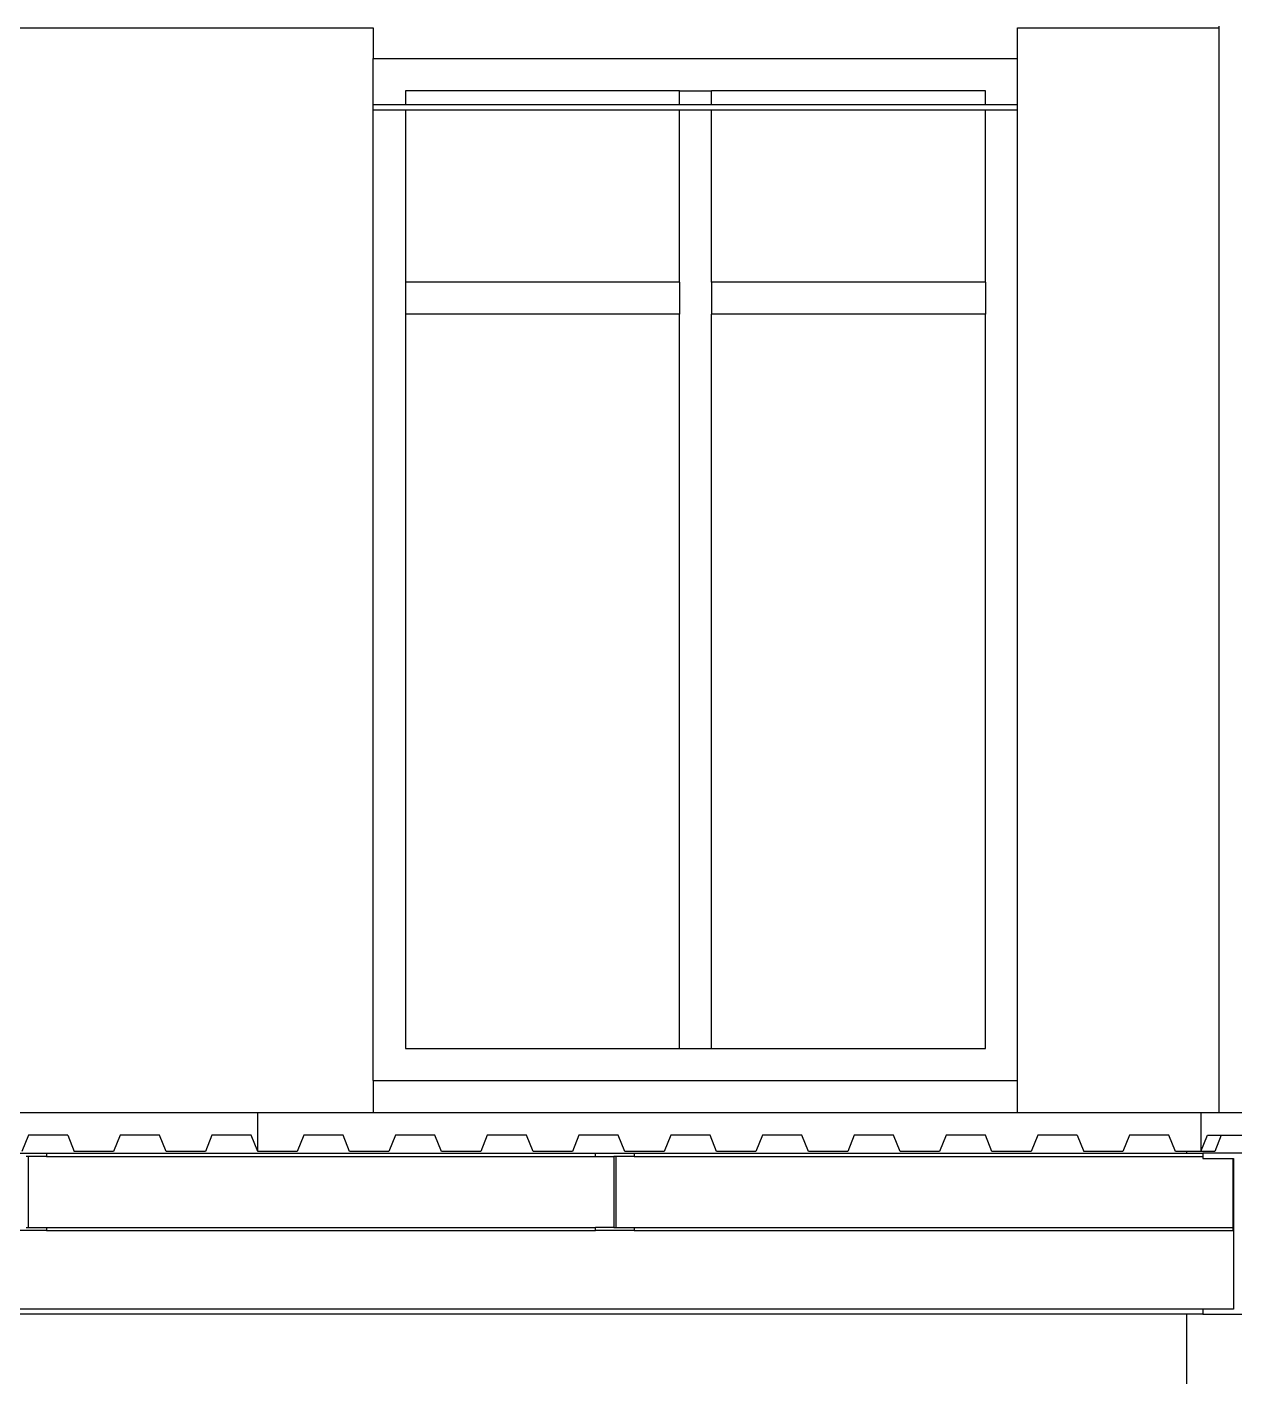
# Model space of a CAD drawing. Extents: x -34 to 34, y -12.8 to 11.9.
# Drawn here: x -15.477 to -11.727, y 5.075 to 9.268 of the extents above; entities that cross this region are included whole.
import ezdxf

# ---------------------------------------------------------------- set-up
doc = ezdxf.new("R2010")
doc.units = 0
doc.layers.get('0').update_dxf_attribs({"linetype": 'CONTINUOUS'})
doc.layers.add('SECTIONCUTEDGES', color=7, linetype='CONTINUOUS')

msp = doc.modelspace()

# ---------------------------------------------------------------- linework, layer by layer
for p, q in [((-11.7772, 9.2697), (-11.7772, 9.2655)), ((-15.5522, 9.2655), (-14.4022, 9.2655)), ((-14.4022, 9.2655), (-14.4022, 9.1697)), ((-12.4022, 9.2655), (-11.7772, 9.2655)), ((-12.4022, 9.1697), (-12.4022, 9.2655)), ((-11.7772, 9.2655), (-11.7772, 5.8955)), ((-14.4022, 9.1697), (-12.4022, 9.1697)), ((-14.4022, 9.0257), (-14.4022, 9.1697)), ((-12.4022, 9.0257), (-12.4022, 9.1697)), ((-14.3022, 9.0697), (-14.3022, 9.0257)), ((-13.4522, 9.0697), (-14.3022, 9.0697)), ((-13.4522, 9.0697), (-13.3522, 9.0697)), ((-13.4522, 9.0257), (-13.4522, 9.0697)), ((-13.3522, 9.0257), (-13.3522, 9.0697)), ((-12.5022, 9.0697), (-13.3522, 9.0697)), ((-12.5022, 9.0257), (-12.5022, 9.0697)), ((-14.3022, 9.0257), (-14.4022, 9.0257)), ((-14.4022, 9.0097), (-14.4022, 9.0257)), ((-13.4522, 9.0257), (-14.3022, 9.0257)), ((-13.3522, 9.0257), (-13.4522, 9.0257)), ((-12.5022, 9.0257), (-13.3522, 9.0257)), ((-12.4022, 9.0257), (-12.5022, 9.0257)), ((-12.4022, 9.0097), (-12.4022, 9.0257)), ((-14.3022, 9.0097), (-14.4022, 9.0097)), ((-14.4022, 5.9955), (-14.4022, 9.0097)), ((-14.3022, 9.0097), (-14.3022, 8.4755)), ((-13.4522, 9.0097), (-14.3022, 9.0097)), ((-13.4522, 8.4755), (-13.4522, 9.0097)), ((-13.3522, 9.0097), (-13.4522, 9.0097)), ((-13.3522, 8.4755), (-13.3522, 9.0097)), ((-12.5022, 9.0097), (-13.3522, 9.0097)), ((-12.5022, 8.4755), (-12.5022, 9.0097)), ((-12.4022, 9.0097), (-12.5022, 9.0097)), ((-12.4022, 5.9955), (-12.4022, 9.0097)), ((-13.4522, 8.4755), (-14.3022, 8.4755)), ((-14.3022, 8.4755), (-14.3022, 8.3755)), ((-13.4522, 8.4755), (-13.4522, 8.3755)), ((-12.5022, 8.4755), (-13.3522, 8.4755)), ((-13.3522, 8.4755), (-13.3522, 8.3755)), ((-12.5022, 8.4755), (-12.5022, 8.3755)), ((-13.4522, 8.3755), (-14.3022, 8.3755)), ((-14.3022, 8.3755), (-14.3022, 6.0955)), ((-13.4522, 6.0955), (-13.4522, 8.3755)), ((-12.5022, 8.3755), (-13.3522, 8.3755)), ((-13.3522, 6.0955), (-13.3522, 8.3755)), ((-12.5022, 6.0955), (-12.5022, 8.3755)), ((-14.3022, 6.0955), (-13.4522, 6.0955)), ((-13.4522, 6.0955), (-13.3522, 6.0955)), ((-13.3522, 6.0955), (-12.5022, 6.0955)), ((-14.4022, 5.9955), (-12.4022, 5.9955)), ((-14.4022, 5.9955), (-14.4022, 5.8955)), ((-12.4022, 5.8955), (-12.4022, 5.9955)), ((-15.4172, 5.7697), (-13.7122, 5.7697)), ((-15.4172, 5.7599), (-13.7122, 5.7599)), ((-13.5922, 5.7697), (-11.8772, 5.7697)), ((-13.5922, 5.7599), (-11.8272, 5.7599)), ((-11.8772, 5.7697), (-11.8772, 5.7755)), ((-11.8772, 5.7697), (-11.8272, 5.7697)), ((-11.7344, 5.7537), (-11.7344, 5.5395)), ((-15.4172, 5.5395), (-13.7122, 5.5395)), ((-13.5922, 5.5395), (-11.7344, 5.5395)), ((-11.7322, 5.5395), (-11.7344, 5.5395)), ((-11.7344, 5.5395), (-11.7344, 5.5297)), ((-15.4172, 5.5297), (-13.7122, 5.5297)), ((-13.5922, 5.5297), (-11.7344, 5.5297)), ((-11.7322, 5.5297), (-11.7344, 5.5297)), ((-11.8272, 5.2857), (-19.1241, 5.2857)), ((-11.8772, 5.2697), (-19.1241, 5.2697)), ((-11.8772, 2.2505), (-11.8772, 5.2697)), ((-11.8272, 5.2697), (-11.8772, 5.2697))]:
    msp.add_line(p, q)
at = {"layer": 'SECTIONCUTEDGES'}
for p, q in [((-14.7607, 5.8955), (-15.5522, 5.8955)), ((-14.7607, 5.7755), (-14.7607, 5.8955)), ((-14.4022, 5.8955), (-14.7607, 5.8955)), ((-12.4022, 5.8955), (-14.4022, 5.8955)), ((-11.8332, 5.8955), (-12.4022, 5.8955)), ((-11.8332, 5.8955), (-11.8332, 5.7755)), ((-11.7772, 5.8955), (-11.8332, 5.8955)), ((-11.6832, 5.8955), (-11.7772, 5.8955)), ((-15.4728, 5.8255), (-15.4932, 5.7755)), ((-15.3507, 5.8255), (-15.4728, 5.8255)), ((-15.3507, 5.8255), (-15.3304, 5.7755)), ((-15.188, 5.8255), (-15.2083, 5.7755)), ((-15.0659, 5.8255), (-15.188, 5.8255)), ((-15.0455, 5.7755), (-15.0659, 5.8255)), ((-14.9031, 5.8255), (-14.9234, 5.7755)), ((-14.781, 5.8255), (-14.9031, 5.8255)), ((-14.7607, 5.7755), (-14.781, 5.8255)), ((-14.6182, 5.8255), (-14.6386, 5.7755)), ((-14.4962, 5.8255), (-14.6182, 5.8255)), ((-14.4758, 5.7755), (-14.4962, 5.8255)), ((-14.3334, 5.8255), (-14.3537, 5.7755)), ((-14.2113, 5.8255), (-14.3334, 5.8255)), ((-14.191, 5.7755), (-14.2113, 5.8255)), ((-14.0485, 5.8255), (-14.0689, 5.7755)), ((-13.9264, 5.8255), (-14.0485, 5.8255)), ((-13.9061, 5.7755), (-13.9264, 5.8255)), ((-13.7637, 5.8255), (-13.784, 5.7755)), ((-13.6416, 5.8255), (-13.7637, 5.8255)), ((-13.6212, 5.7755), (-13.6416, 5.8255)), ((-13.4788, 5.8255), (-13.4992, 5.7755)), ((-13.3567, 5.8255), (-13.4788, 5.8255)), ((-13.3364, 5.7755), (-13.3567, 5.8255)), ((-13.194, 5.8255), (-13.2143, 5.7755)), ((-13.0719, 5.8255), (-13.194, 5.8255)), ((-13.0515, 5.7755), (-13.0719, 5.8255)), ((-12.9091, 5.8255), (-12.9294, 5.7755)), ((-12.787, 5.8255), (-12.9091, 5.8255)), ((-12.7667, 5.7755), (-12.787, 5.8255)), ((-12.6242, 5.8255), (-12.6446, 5.7755)), ((-12.5022, 5.8255), (-12.6242, 5.8255)), ((-12.4818, 5.7755), (-12.5022, 5.8255)), ((-12.3394, 5.8255), (-12.3597, 5.7755)), ((-12.2173, 5.8255), (-12.3394, 5.8255)), ((-12.2173, 5.8255), (-12.197, 5.7755)), ((-12.0545, 5.8255), (-12.0749, 5.7755)), ((-11.9324, 5.8255), (-12.0545, 5.8255)), ((-11.9121, 5.7755), (-11.9324, 5.8255)), ((-11.8332, 5.7755), (-11.8129, 5.8255)), ((-11.8129, 5.8255), (-11.7697, 5.8255)), ((-11.7697, 5.8255), (-11.79, 5.7755)), ((-11.7697, 5.8255), (-11.6908, 5.8255)), ((-15.5372, 5.7697), (-15.4172, 5.7697)), ((-15.4741, 5.7599), (-15.4803, 5.7599)), ((-15.4172, 5.7599), (-15.4741, 5.7599)), ((-15.4741, 5.7599), (-15.4741, 5.5395)), ((-15.4172, 5.7697), (-15.4172, 5.7599)), ((-15.2083, 5.7755), (-15.3304, 5.7755)), ((-14.9234, 5.7755), (-15.0455, 5.7755)), ((-14.6386, 5.7755), (-14.7607, 5.7755)), ((-14.3537, 5.7755), (-14.4758, 5.7755)), ((-14.0689, 5.7755), (-14.191, 5.7755)), ((-13.784, 5.7755), (-13.9061, 5.7755)), ((-13.7122, 5.7599), (-13.7122, 5.7697)), ((-13.7122, 5.7697), (-13.5922, 5.7697)), ((-13.7122, 5.7599), (-13.6553, 5.7599)), ((-13.6553, 5.7599), (-13.6553, 5.5395)), ((-13.6491, 5.7599), (-13.6553, 5.7599)), ((-13.5922, 5.7599), (-13.6491, 5.7599)), ((-13.6491, 5.7599), (-13.6491, 5.5395)), ((-13.4992, 5.7755), (-13.6212, 5.7755)), ((-13.5922, 5.7697), (-13.5922, 5.7599)), ((-13.2143, 5.7755), (-13.3364, 5.7755)), ((-12.9294, 5.7755), (-13.0515, 5.7755)), ((-12.6446, 5.7755), (-12.7667, 5.7755)), ((-12.3597, 5.7755), (-12.4818, 5.7755)), ((-12.0749, 5.7755), (-12.197, 5.7755)), ((-11.8772, 5.7755), (-11.9121, 5.7755)), ((-11.8332, 5.7755), (-11.8772, 5.7755)), ((-11.79, 5.7755), (-11.8332, 5.7755)), ((-11.8272, 5.7697), (-11.8272, 5.7599)), ((-11.7772, 5.7697), (-11.8272, 5.7697)), ((-11.8272, 5.7599), (-11.8272, 5.7537)), ((-11.8272, 5.7537), (-11.7344, 5.7537)), ((-11.6394, 5.7697), (-11.7772, 5.7697)), ((-11.7344, 5.7537), (-11.7322, 5.7537)), ((-11.7322, 5.7537), (-11.7322, 5.5395)), ((-15.4803, 5.5395), (-15.4741, 5.5395)), ((-15.4741, 5.5395), (-15.4172, 5.5395)), ((-15.4172, 5.5395), (-15.4172, 5.5297)), ((-13.6553, 5.5395), (-13.7122, 5.5395)), ((-13.7122, 5.5297), (-13.7122, 5.5395)), ((-13.6553, 5.5395), (-13.6491, 5.5395)), ((-13.6491, 5.5395), (-13.5922, 5.5395)), ((-13.5922, 5.5395), (-13.5922, 5.5297)), ((-11.7322, 5.5395), (-11.7322, 5.5297)), ((-15.4172, 5.5297), (-15.5372, 5.5297)), ((-13.5922, 5.5297), (-13.7122, 5.5297)), ((-11.7322, 5.5297), (-11.7322, 5.2857)), ((-11.7322, 5.2857), (-11.8272, 5.2857)), ((-11.8272, 5.2857), (-11.8272, 5.2697)), ((-11.8272, 5.2697), (-11.6832, 5.2697))]:
    msp.add_line(p, q, dxfattribs=at)

doc.saveas('drawing.dxf')
